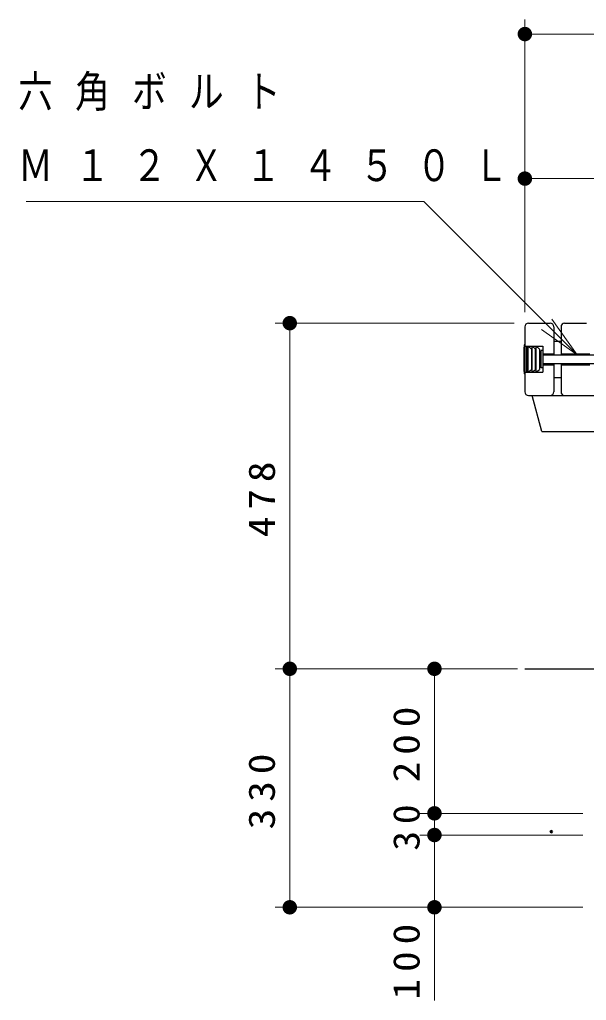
# Model space of a CAD drawing. Units: millimetres on the paper, scale 1:20. Extents: x -365 to 10, y -38 to 257.
# Drawn here: x -173.1 to -133.9, y 68.1 to 135.9 of the extents above; entities that cross this region are included whole.
import ezdxf

# ---------------------------------------------------------------- set-up
doc = ezdxf.new("R2010")
doc.units = ezdxf.units.MM
doc.layers.add('LY_1', color=7, linetype='Continuous', lineweight=25)
doc.styles.add('ＭＳ ゴシック', font='')
doc.styles.get('ＭＳ ゴシック').set_extended_font_data('MS Gothic')

# ---------------------------------------------------------------- blocks, each defined once
blk = doc.blocks.new('filled_dot')
at = {"color": 0, "linetype": 'Continuous', "lineweight": -2, "const_width": 1.25}
blk.add_lwpolyline([(-0.625, 0, 1), (0.625, 0, 1)], format="xyb", close=True, dxfattribs=at)

msp = doc.modelspace()

# ---------------------------------------------------------------- linework, layer by layer
at = {"layer": 'LY_1', "lineweight": 13}
for p, q in [((-138.162, 115.687), (-138.162, 135.937)), ((-138.162, 134.937), (-63.662, 134.937)), ((-138.162, 124.937), (-123.162, 124.937)), ((-138.911, 114.937), (-155.412, 114.937)), ((-154.412, 91.027), (-154.412, 114.937)), ((-134.541, 112.737), (-136.662, 114.858)), ((-136.309, 115.212), (-134.541, 112.737)), ((-134.541, 112.737), (-137.016, 114.505)), ((-138.67, 91.027), (-155.412, 91.027)), ((-139.161, 91.027), (-155.412, 91.027)), ((-154.412, 74.527), (-154.412, 91.027)), ((-144.412, 81.027), (-144.412, 91.027)), ((-134.162, 81.027), (-145.412, 81.027)), ((-144.412, 79.527), (-144.412, 81.027)), ((-134.162, 79.527), (-145.412, 79.527)), ((-144.412, 68.087), (-144.412, 79.527)), ((-134.162, 74.527), (-155.412, 74.527))]:
    msp.add_line(p, q, dxfattribs=at)
at = {"layer": 'LY_1'}
for p, q in [((-138.162, 114.687), (-138.162, 110.187)), ((-137.912, 114.937), (-136.412, 114.937)), ((-136.162, 114.687), (-136.162, 112.737)), ((-135.662, 114.687), (-135.662, 112.737)), ((-135.412, 114.937), (-133.912, 114.937)), ((-138.162, 113.337), (-138.037, 113.337)), ((-138.162, 113.337), (-136.912, 113.337)), ((-138.037, 111.537), (-138.037, 113.337)), ((-137.937, 111.537), (-137.937, 113.337)), ((-137.937, 113.337), (-137.712, 113.149)), ((-137.662, 111.537), (-137.662, 113.337)), ((-137.662, 113.337), (-137.437, 113.149)), ((-137.387, 111.537), (-137.387, 113.337)), ((-137.387, 113.337), (-137.162, 113.149)), ((-136.912, 113.337), (-136.912, 111.537)), ((-136.162, 113.687), (-135.662, 113.687)), ((-138.037, 113.149), (-137.937, 113.149)), ((-137.712, 113.149), (-137.712, 111.724)), ((-137.712, 113.149), (-137.662, 113.149)), ((-137.437, 111.724), (-137.437, 113.149)), ((-137.437, 113.149), (-137.387, 113.149)), ((-137.162, 113.149), (-137.162, 111.724)), ((-137.037, 112.985), (-137.162, 112.985)), ((-137.037, 112.711), (-137.162, 112.711)), ((-136.912, 113.037), (-137.037, 113.037)), ((-137.037, 111.837), (-137.037, 113.037)), ((-136.912, 112.812), (-136.162, 112.812)), ((-136.912, 112.737), (-100.912, 112.737)), ((-135.662, 112.812), (-133.662, 112.812)), ((-137.037, 112.163), (-137.162, 112.163)), ((-136.912, 112.137), (-100.912, 112.137)), ((-136.912, 112.062), (-136.162, 112.062)), ((-136.162, 112.137), (-136.162, 110.187)), ((-135.662, 112.137), (-135.662, 110.187)), ((-135.662, 112.062), (-133.662, 112.062)), ((-138.162, 111.537), (-138.037, 111.537)), ((-138.162, 111.537), (-136.912, 111.537)), ((-138.037, 111.724), (-137.937, 111.724)), ((-137.937, 111.537), (-137.712, 111.724)), ((-137.712, 111.724), (-137.662, 111.724)), ((-137.662, 111.537), (-137.437, 111.724)), ((-137.437, 111.724), (-137.387, 111.724)), ((-137.387, 111.537), (-137.162, 111.724)), ((-137.037, 111.888), (-137.162, 111.888)), ((-136.912, 111.837), (-137.037, 111.837)), ((-136.162, 111.187), (-135.662, 111.187)), ((-137.912, 109.937), (-63.912, 109.937)), ((-136.992, 107.437), (-137.662, 109.937)), ((-136.992, 107.437), (-64.832, 107.437)), ((-138.162, 91.027), (-130.662, 91.027))]:
    msp.add_line(p, q, dxfattribs=at)
at = {"layer": 'LY_1', "lineweight": 13}
msp.add_lwpolyline([(-134.541, 112.737), (-145.148, 123.343), (-172.636, 123.343)], dxfattribs=at)
at = {"layer": 'LY_1', "color": 140, "lineweight": 50}
msp.add_circle((-136.334, 79.756), 0.05, dxfattribs=at)
at = {"layer": 'LY_1'}
for centre, radius, start, end in [((-137.912, 114.687), 0.25, 89.99998, 179.99996), ((-136.412, 114.687), 0.25, 0, 89.99998), ((-135.412, 114.687), 0.25, 89.99998, 179.99996), ((-119.181, 112.437), 19.056, 177.06339, 182.93659), ((-138.187, 113.412), 0.025, 0, 177.06121), ((-138.187, 111.462), 0.025, 182.93877, 0), ((-137.912, 110.187), 0.25, 179.99998, 270.00003), ((-136.412, 110.187), 0.25, 270.00002, 0), ((-135.412, 110.187), 0.25, 179.99998, 270.00003)]:
    msp.add_arc(centre, radius, start, end, dxfattribs=at)

# ---------------------------------------------------------------- block references
at = {"layer": 'LY_1', "lineweight": 13, "xscale": 0.4, "yscale": 0.4}
for p in [(-138.162, 134.937), (-138.162, 124.937)]:
    msp.add_blockref('filled_dot', p, dxfattribs=at)
for p, rotation in [((-154.412, 114.937), 270), ((-154.412, 91.027), 270), ((-154.412, 91.027), 90), ((-144.412, 91.027), 270), ((-144.412, 81.027), 270), ((-144.412, 79.527), 270), ((-154.412, 74.527), 90), ((-144.412, 74.527), 90)]:
    msp.add_blockref('filled_dot', p, dxfattribs=dict(at, rotation=rotation))

# ---------------------------------------------------------------- texts
at = {"layer": 'LY_1', "char_height": 2.199, "attachment_point": 4, "style": 'ＭＳ ゴシック'}
for s, insert in [('\\T1.64;\\W0.8;六角ボルト', (-173.187, 130.843)), ('\\T1.64;\\W0.8;Ｍ１２Ｘ１４５０Ｌ', (-173.187, 125.843))]:
    msp.add_mtext(s, dxfattribs=dict(at, insert=insert))
at = {"layer": 'LY_1', "char_height": 1.833, "attachment_point": 8, "rotation": 90, "style": 'ＭＳ ゴシック'}
for s, insert in [('\\T1.33;\\W1.15;478', (-155.412, 102.982)), ('\\T1.33;\\W1.15;200', (-145.412, 86.027)), ('\\T1.33;\\W1.15;330', (-155.412, 82.777)), ('\\T1.34;\\W1.1;30', (-145.412, 80.277)), ('\\T1.33;\\W1.15;100', (-145.412, 71.003))]:
    msp.add_mtext(s, dxfattribs=dict(at, insert=insert))

doc.saveas('drawing.dxf')
